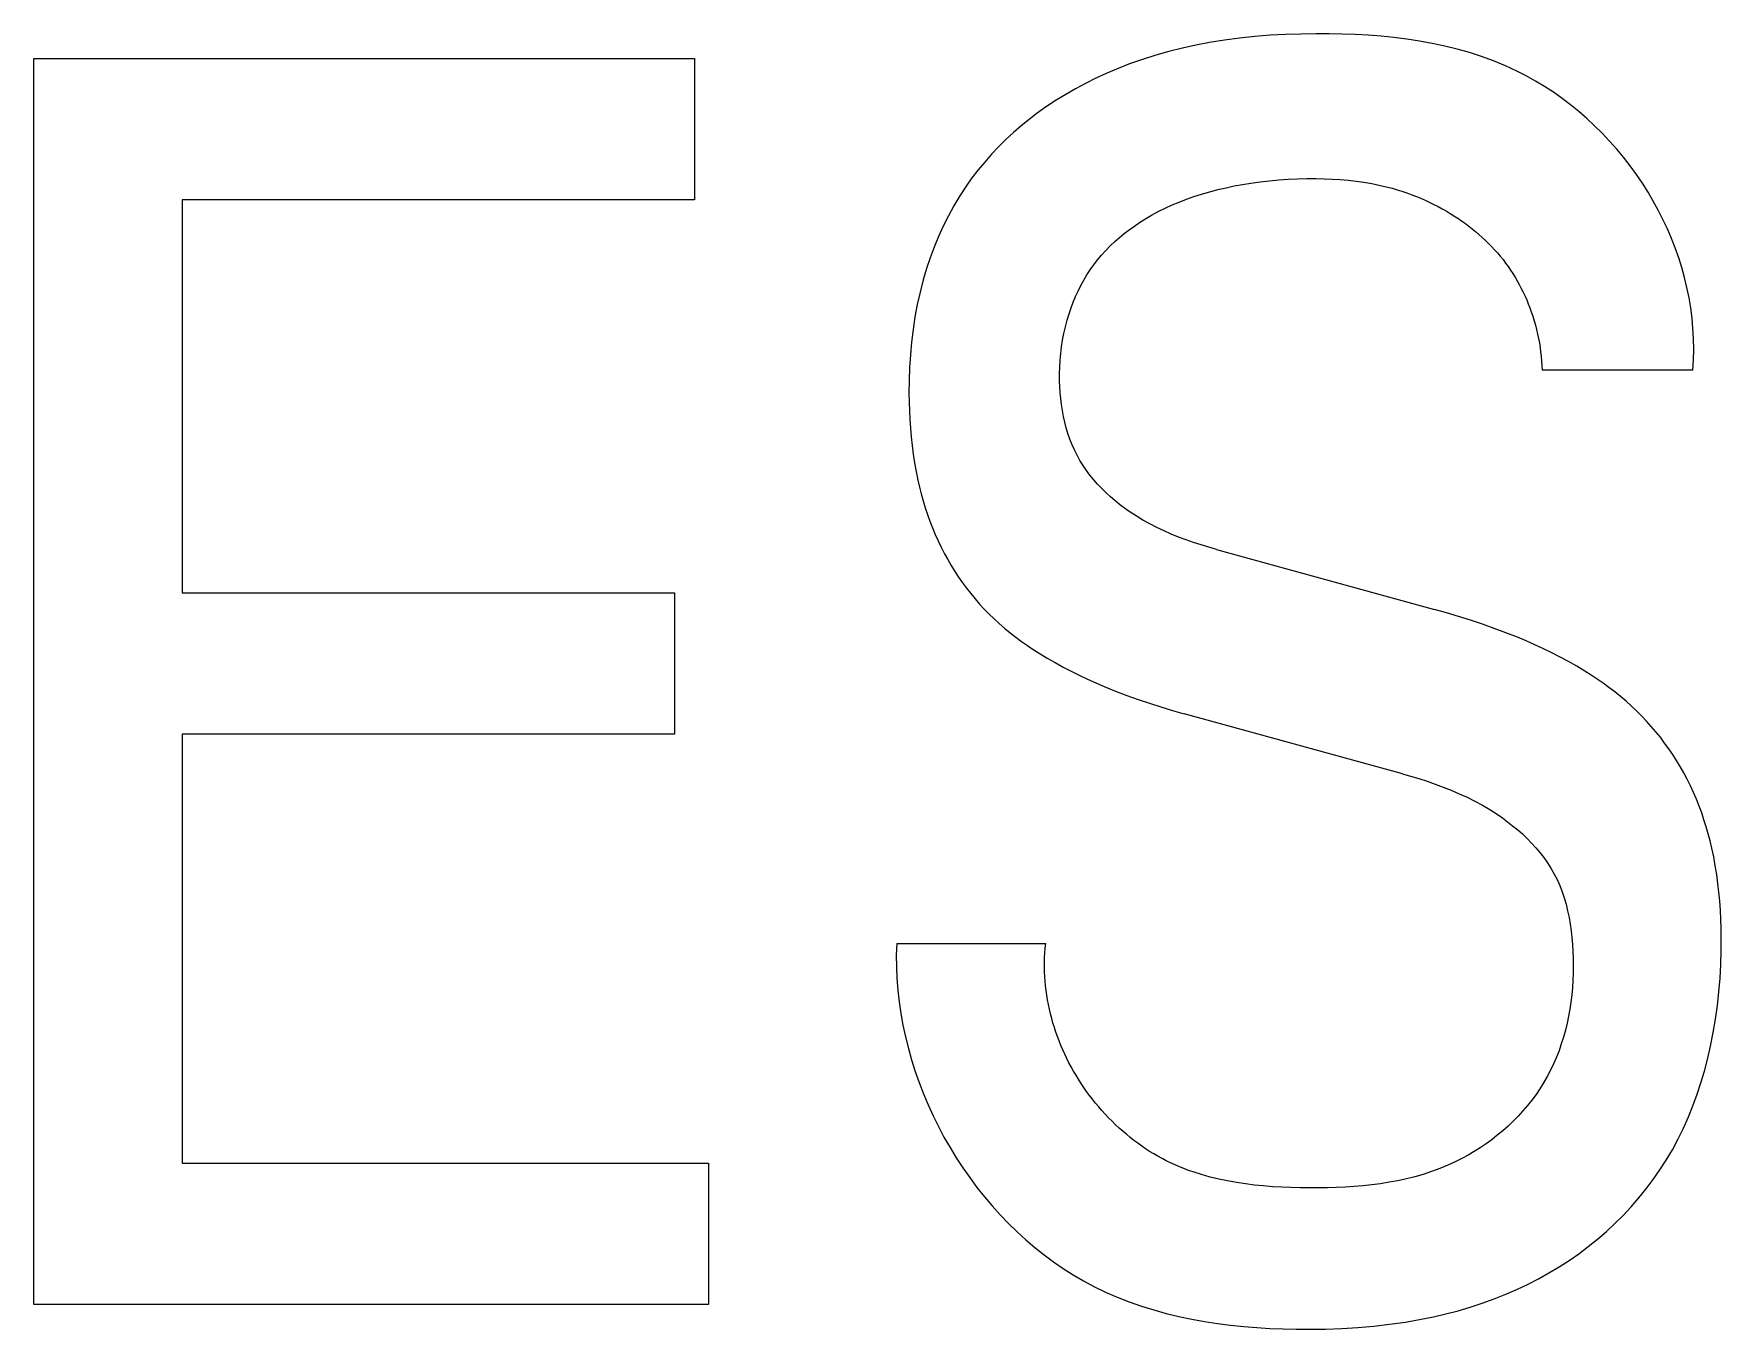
# Model space of a CAD drawing. Extents: x 10 to 879, y 6 to 221.
# Drawn here: x 654.355 to 656.037, y 136.824 to 138.116 of the extents above; entities that cross this region are included whole.
import ezdxf

# ---------------------------------------------------------------- set-up
doc = ezdxf.new("R2010")
doc.units = 0
doc.header["$LTSCALE"] = 5
doc.header["$MEASUREMENT"] = 0
doc.layers.get('0').update_dxf_attribs({"linetype": 'CONTINUOUS'})

msp = doc.modelspace()

# ---------------------------------------------------------------- linework, layer by layer
at = {"color": 7, "linetype": 'Continuous'}
for p, q in [((655.513, 138.1045), (655.4995, 138.1015)), ((655.5265, 138.1071), (655.513, 138.1045)), ((655.5415, 138.1095), (655.5265, 138.1071)), ((655.5566, 138.1115), (655.5415, 138.1095)), ((655.5718, 138.1131), (655.5566, 138.1115)), ((655.587, 138.1143), (655.5718, 138.1131)), ((655.6023, 138.1151), (655.587, 138.1143)), ((655.6176, 138.1156), (655.6023, 138.1151)), ((655.633, 138.1159), (655.6176, 138.1156)), ((655.6458, 138.1158), (655.633, 138.1159)), ((655.6587, 138.1156), (655.6458, 138.1158)), ((655.6717, 138.1151), (655.6587, 138.1156)), ((655.6846, 138.1144), (655.6717, 138.1151)), ((655.6975, 138.1134), (655.6846, 138.1144)), ((655.7103, 138.1121), (655.6975, 138.1134)), ((655.7231, 138.1105), (655.7103, 138.1121)), ((655.7358, 138.1085), (655.7231, 138.1105)), ((655.7485, 138.1062), (655.7358, 138.1085)), ((655.761, 138.1036), (655.7485, 138.1062)), ((655.7734, 138.1005), (655.761, 138.1036)), ((654.3547, 136.849), (654.3547, 138.0912)), ((654.3547, 138.0912), (655.0134, 138.0912)), ((655.0134, 138.0912), (655.0134, 137.9504)), ((655.4597, 138.0902), (655.4467, 138.0857)), ((655.4729, 138.0944), (655.4597, 138.0902)), ((655.4861, 138.0982), (655.4729, 138.0944)), ((655.4995, 138.1015), (655.4861, 138.0982)), ((655.7857, 138.097), (655.7734, 138.1005)), ((655.7978, 138.0931), (655.7857, 138.097)), ((655.8097, 138.0888), (655.7978, 138.0931)), ((655.8214, 138.0839), (655.8097, 138.0888)), ((655.4131, 138.0715), (655.403, 138.0664)), ((655.4234, 138.0762), (655.4131, 138.0715)), ((655.4338, 138.0806), (655.4234, 138.0762)), ((655.4467, 138.0857), (655.4338, 138.0806)), ((655.833, 138.0786), (655.8214, 138.0839)), ((655.8423, 138.0738), (655.833, 138.0786)), ((655.8515, 138.0687), (655.8423, 138.0738)), ((655.3832, 138.0554), (655.3736, 138.0495)), ((655.393, 138.0611), (655.3832, 138.0554)), ((655.403, 138.0664), (655.393, 138.0611)), ((655.8605, 138.0632), (655.8515, 138.0687)), ((655.8693, 138.0575), (655.8605, 138.0632)), ((655.8779, 138.0514), (655.8693, 138.0575)), ((655.3549, 138.0366), (655.3468, 138.0304)), ((655.3642, 138.0432), (655.3549, 138.0366)), ((655.3736, 138.0495), (655.3642, 138.0432)), ((655.8864, 138.045), (655.8779, 138.0514)), ((655.8946, 138.0383), (655.8864, 138.045)), ((655.9026, 138.0313), (655.8946, 138.0383)), ((655.3389, 138.024), (655.3312, 138.0173)), ((655.3468, 138.0304), (655.3389, 138.024)), ((655.9104, 138.0241), (655.9026, 138.0313)), ((655.918, 138.0166), (655.9104, 138.0241)), ((655.3164, 138.0031), (655.3093, 137.9957)), ((655.3236, 138.0103), (655.3164, 138.0031)), ((655.3312, 138.0173), (655.3236, 138.0103)), ((655.9253, 138.0089), (655.918, 138.0166)), ((655.9324, 138.0009), (655.9253, 138.0089)), ((655.3025, 137.988), (655.296, 137.9802)), ((655.3093, 137.9957), (655.3025, 137.988)), ((655.9392, 137.9927), (655.9324, 138.0009)), ((655.9458, 137.9843), (655.9392, 137.9927)), ((655.2898, 137.9721), (655.2839, 137.9638)), ((655.296, 137.9802), (655.2898, 137.9721)), ((655.577, 137.9683), (655.5863, 137.9693)), ((655.5863, 137.9693), (655.5956, 137.9702)), ((655.5956, 137.9702), (655.6049, 137.9708)), ((655.6049, 137.9708), (655.6143, 137.9712)), ((655.6143, 137.9712), (655.6236, 137.9715)), ((655.6236, 137.9715), (655.633, 137.9715)), ((655.633, 137.9715), (655.6409, 137.9713)), ((655.6409, 137.9713), (655.6489, 137.971)), ((655.6489, 137.971), (655.6568, 137.9705)), ((655.6568, 137.9705), (655.6647, 137.9698)), ((655.6647, 137.9698), (655.6726, 137.9689)), ((655.6726, 137.9689), (655.6805, 137.9678)), ((655.952, 137.9756), (655.9458, 137.9843)), ((655.9581, 137.9668), (655.952, 137.9756)), ((655.2776, 137.9542), (655.2718, 137.9444)), ((655.2839, 137.9638), (655.2776, 137.9542)), ((655.5036, 137.9509), (655.5108, 137.9535)), ((655.5108, 137.9535), (655.5187, 137.9561)), ((655.5187, 137.9561), (655.5268, 137.9584)), ((655.5268, 137.9584), (655.5348, 137.9605)), ((655.5348, 137.9605), (655.543, 137.9624)), ((655.543, 137.9624), (655.5512, 137.9641)), ((655.5512, 137.9641), (655.5594, 137.9657)), ((655.5594, 137.9657), (655.5677, 137.967)), ((655.5677, 137.967), (655.577, 137.9683)), ((655.6805, 137.9678), (655.6883, 137.9665)), ((655.6883, 137.9665), (655.6984, 137.9644)), ((655.6984, 137.9644), (655.7085, 137.9618)), ((655.7085, 137.9618), (655.7135, 137.9604)), ((655.7135, 137.9604), (655.7184, 137.9588)), ((655.7184, 137.9588), (655.7233, 137.9572)), ((655.7233, 137.9572), (655.7282, 137.9554)), ((655.7282, 137.9554), (655.733, 137.9535)), ((655.733, 137.9535), (655.7378, 137.9515)), ((655.9636, 137.958), (655.9581, 137.9668)), ((655.9689, 137.9491), (655.9636, 137.958)), ((654.5025, 137.9504), (654.5025, 137.5586)), ((655.0134, 137.9504), (654.5025, 137.9504)), ((655.2718, 137.9444), (655.2663, 137.9344)), ((655.4688, 137.9349), (655.4755, 137.9385)), ((655.4755, 137.9385), (655.4824, 137.9419)), ((655.4824, 137.9419), (655.4894, 137.9452)), ((655.4894, 137.9452), (655.4964, 137.9481)), ((655.4964, 137.9481), (655.5036, 137.9509)), ((655.7378, 137.9515), (655.742, 137.9497)), ((655.742, 137.9497), (655.7462, 137.9477)), ((655.7462, 137.9477), (655.7503, 137.9457)), ((655.7503, 137.9457), (655.7544, 137.9436)), ((655.7544, 137.9436), (655.7584, 137.9414)), ((655.7584, 137.9414), (655.7624, 137.9392)), ((655.7624, 137.9392), (655.7663, 137.9368)), ((655.7663, 137.9368), (655.7702, 137.9344)), ((655.9738, 137.94), (655.9689, 137.9491)), ((655.9785, 137.9308), (655.9738, 137.94)), ((655.2612, 137.9242), (655.2564, 137.9138)), ((655.2663, 137.9344), (655.2612, 137.9242)), ((655.4416, 137.9167), (655.4466, 137.9205)), ((655.4466, 137.9205), (655.4517, 137.9242)), ((655.4517, 137.9242), (655.4569, 137.9276)), ((655.4569, 137.9276), (655.4622, 137.931)), ((655.4622, 137.931), (655.4688, 137.9349)), ((655.7702, 137.9344), (655.774, 137.9319)), ((655.774, 137.9319), (655.7778, 137.9293)), ((655.7778, 137.9293), (655.7816, 137.9266)), ((655.7816, 137.9266), (655.785, 137.924)), ((655.785, 137.924), (655.7885, 137.9213)), ((655.7885, 137.9213), (655.7918, 137.9186)), ((655.7918, 137.9186), (655.7951, 137.9157)), ((655.9829, 137.9215), (655.9785, 137.9308)), ((655.987, 137.9119), (655.9829, 137.9215)), ((655.2521, 137.9032), (655.2481, 137.8925)), ((655.2564, 137.9138), (655.2521, 137.9032)), ((655.4231, 137.8998), (655.4275, 137.9043)), ((655.4275, 137.9043), (655.4321, 137.9086)), ((655.4321, 137.9086), (655.4367, 137.9127)), ((655.4367, 137.9127), (655.4416, 137.9167)), ((655.7951, 137.9157), (655.7984, 137.9129)), ((655.7984, 137.9129), (655.8016, 137.9099)), ((655.8016, 137.9099), (655.8047, 137.9069)), ((655.8047, 137.9069), (655.8077, 137.9038)), ((655.8077, 137.9038), (655.8107, 137.9006)), ((655.9907, 137.9023), (655.987, 137.9119)), ((655.9942, 137.8926), (655.9907, 137.9023)), ((655.2481, 137.8925), (655.2445, 137.8817)), ((655.4077, 137.8806), (655.4112, 137.8856)), ((655.4112, 137.8856), (655.4149, 137.8904)), ((655.4149, 137.8904), (655.4189, 137.8952)), ((655.4189, 137.8952), (655.4231, 137.8998)), ((655.8107, 137.9006), (655.8136, 137.8974)), ((655.8136, 137.8974), (655.8164, 137.8941)), ((655.8164, 137.8941), (655.8191, 137.8907)), ((655.8191, 137.8907), (655.8217, 137.8873)), ((655.8217, 137.8873), (655.8242, 137.8838)), ((655.9973, 137.8827), (655.9942, 137.8926)), ((655.2413, 137.8707), (655.2381, 137.8584)), ((655.2445, 137.8817), (655.2413, 137.8707)), ((655.3984, 137.8648), (655.4013, 137.8702)), ((655.4013, 137.8702), (655.4044, 137.8755)), ((655.4044, 137.8755), (655.4077, 137.8806)), ((655.8242, 137.8838), (655.8266, 137.8803)), ((655.8266, 137.8803), (655.8289, 137.8768)), ((655.8289, 137.8768), (655.8312, 137.8732)), ((655.8312, 137.8732), (655.8333, 137.8695)), ((655.8333, 137.8695), (655.8353, 137.8658)), ((656, 137.8728), (655.9973, 137.8827)), ((656.0024, 137.8628), (656, 137.8728)), ((655.2381, 137.8584), (655.2353, 137.846)), ((655.3907, 137.8482), (655.3931, 137.8538)), ((655.3931, 137.8538), (655.3956, 137.8594)), ((655.3956, 137.8594), (655.3984, 137.8648)), ((655.8353, 137.8658), (655.8373, 137.862)), ((655.8373, 137.862), (655.8392, 137.8582)), ((655.8392, 137.8582), (655.841, 137.8544)), ((655.841, 137.8544), (655.8427, 137.8505)), ((656.0045, 137.8526), (656.0024, 137.8628)), ((656.0062, 137.8425), (656.0045, 137.8526)), ((655.2353, 137.846), (655.233, 137.8335)), ((655.3846, 137.8302), (655.3866, 137.8367)), ((655.3866, 137.8367), (655.3886, 137.8425)), ((655.3886, 137.8425), (655.3907, 137.8482)), ((655.8427, 137.8505), (655.8443, 137.8465)), ((655.8443, 137.8465), (655.8458, 137.8426)), ((655.8458, 137.8426), (655.8473, 137.8385)), ((655.8473, 137.8385), (655.8487, 137.8342)), ((656.0075, 137.8322), (656.0062, 137.8425)), ((655.2311, 137.821), (655.2296, 137.8084)), ((655.233, 137.8335), (655.2311, 137.821)), ((655.3814, 137.8171), (655.3829, 137.8237)), ((655.3829, 137.8237), (655.3846, 137.8302)), ((655.8487, 137.8342), (655.85, 137.8298)), ((655.85, 137.8298), (655.8513, 137.8254)), ((655.8513, 137.8254), (655.8524, 137.821)), ((655.8524, 137.821), (655.8535, 137.8165)), ((656.0084, 137.8219), (656.0075, 137.8322)), ((656.009, 137.8116), (656.0084, 137.8219)), ((655.2296, 137.8084), (655.2284, 137.7957)), ((655.3783, 137.797), (655.3791, 137.8038)), ((655.3791, 137.8038), (655.3801, 137.8104)), ((655.3801, 137.8104), (655.3814, 137.8171)), ((655.8535, 137.8165), (655.8544, 137.8121)), ((655.8544, 137.8121), (655.8553, 137.8076)), ((655.8553, 137.8076), (655.856, 137.8031)), ((655.856, 137.8031), (655.8566, 137.7986)), ((656.0089, 137.7908), (656.0092, 137.8012)), ((656.0092, 137.8012), (656.009, 137.8116)), ((655.2284, 137.7957), (655.2276, 137.783)), ((655.3773, 137.7835), (655.3777, 137.7903)), ((655.3777, 137.7903), (655.3783, 137.797)), ((655.8566, 137.7986), (655.8572, 137.794)), ((655.8572, 137.794), (655.8576, 137.7895)), ((655.8576, 137.7895), (655.8579, 137.785)), ((655.8579, 137.785), (655.8581, 137.7804)), ((656.0083, 137.7804), (656.0089, 137.7908)), ((655.2272, 137.7703), (655.227, 137.7576)), ((655.2276, 137.783), (655.2272, 137.7703)), ((655.3771, 137.7767), (655.3773, 137.7835)), ((655.3772, 137.7699), (655.3771, 137.7767)), ((655.3774, 137.7639), (655.3772, 137.7699)), ((656.0083, 137.7804), (655.8581, 137.7804)), ((655.227, 137.7576), (655.2271, 137.7488)), ((655.3777, 137.758), (655.3774, 137.7639)), ((655.3783, 137.7521), (655.3777, 137.758)), ((655.379, 137.7461), (655.3783, 137.7521)), ((655.2271, 137.7488), (655.2274, 137.7401)), ((655.2274, 137.7401), (655.2278, 137.7313)), ((655.3799, 137.7403), (655.379, 137.7461)), ((655.381, 137.7344), (655.3799, 137.7403)), ((655.3823, 137.7286), (655.381, 137.7344)), ((655.2278, 137.7313), (655.2284, 137.7226)), ((655.2284, 137.7226), (655.2291, 137.7139)), ((655.3837, 137.7229), (655.3823, 137.7286)), ((655.3854, 137.7173), (655.3837, 137.7229)), ((655.3874, 137.7117), (655.3854, 137.7173)), ((655.2291, 137.7139), (655.2301, 137.7053)), ((655.2301, 137.7053), (655.2312, 137.6966)), ((655.3895, 137.7062), (655.3874, 137.7117)), ((655.3919, 137.7009), (655.3895, 137.7062)), ((655.3945, 137.6956), (655.3919, 137.7009)), ((655.2312, 137.6966), (655.2326, 137.688)), ((655.2326, 137.688), (655.2341, 137.6794)), ((655.3974, 137.6905), (655.3945, 137.6956)), ((655.4005, 137.6855), (655.3974, 137.6905)), ((655.4038, 137.6806), (655.4005, 137.6855)), ((655.2341, 137.6794), (655.2359, 137.6709)), ((655.2359, 137.6709), (655.2375, 137.664)), ((655.4074, 137.6759), (655.4038, 137.6806)), ((655.4111, 137.6713), (655.4074, 137.6759)), ((655.415, 137.6668), (655.4111, 137.6713)), ((655.4191, 137.6625), (655.415, 137.6668)), ((655.2375, 137.664), (655.2393, 137.6571)), ((655.2393, 137.6571), (655.2412, 137.6502)), ((655.2412, 137.6502), (655.2433, 137.6434)), ((655.4234, 137.6583), (655.4191, 137.6625)), ((655.4278, 137.6543), (655.4234, 137.6583)), ((655.4323, 137.6504), (655.4278, 137.6543)), ((655.437, 137.6466), (655.4323, 137.6504)), ((655.2433, 137.6434), (655.2455, 137.6367)), ((655.2455, 137.6367), (655.2479, 137.63)), ((655.4417, 137.643), (655.437, 137.6466)), ((655.4466, 137.6396), (655.4417, 137.643)), ((655.4533, 137.6352), (655.4466, 137.6396)), ((655.4601, 137.6311), (655.4533, 137.6352)), ((655.2479, 137.63), (655.2505, 137.6233)), ((655.2505, 137.6233), (655.2532, 137.6168)), ((655.2532, 137.6168), (655.2561, 137.6103)), ((655.467, 137.6272), (655.4601, 137.6311)), ((655.474, 137.6236), (655.467, 137.6272)), ((655.4812, 137.6202), (655.474, 137.6236)), ((655.4885, 137.617), (655.4812, 137.6202)), ((655.4958, 137.614), (655.4885, 137.617)), ((655.2561, 137.6103), (655.2592, 137.6039)), ((655.2592, 137.6039), (655.2624, 137.5975)), ((655.5032, 137.6113), (655.4958, 137.614)), ((655.5107, 137.6086), (655.5032, 137.6113)), ((655.5182, 137.6062), (655.5107, 137.6086)), ((655.5258, 137.6039), (655.5182, 137.6062)), ((655.5334, 137.6017), (655.5258, 137.6039)), ((655.5334, 137.6017), (655.7509, 137.5419)), ((655.2624, 137.5975), (655.2657, 137.5916)), ((655.2657, 137.5916), (655.2691, 137.5857)), ((655.2691, 137.5857), (655.2727, 137.5799)), ((655.2727, 137.5799), (655.2764, 137.5742)), ((655.2764, 137.5742), (655.2803, 137.5686)), ((655.2803, 137.5686), (655.2844, 137.5631)), ((654.5025, 137.5586), (654.9934, 137.5586)), ((654.9934, 137.5586), (654.9934, 137.4177)), ((655.2844, 137.5631), (655.2885, 137.5577)), ((655.2885, 137.5577), (655.2929, 137.5525)), ((655.2929, 137.5525), (655.2973, 137.5473)), ((655.2973, 137.5473), (655.3019, 137.5423)), ((655.3019, 137.5423), (655.3067, 137.5375)), ((655.3067, 137.5375), (655.3118, 137.5325)), ((655.3118, 137.5325), (655.317, 137.5278)), ((655.7629, 137.5385), (655.7509, 137.5419)), ((655.7748, 137.5349), (655.7629, 137.5385)), ((655.7867, 137.5312), (655.7748, 137.5349)), ((655.317, 137.5278), (655.3224, 137.5231)), ((655.3224, 137.5231), (655.3279, 137.5187)), ((655.3279, 137.5187), (655.3335, 137.5143)), ((655.7985, 137.5273), (655.7867, 137.5312)), ((655.8103, 137.5231), (655.7985, 137.5273)), ((655.822, 137.5188), (655.8103, 137.5231)), ((655.8336, 137.5142), (655.822, 137.5188)), ((655.3335, 137.5143), (655.3392, 137.5101)), ((655.3392, 137.5101), (655.345, 137.506)), ((655.345, 137.506), (655.3509, 137.5021)), ((655.3509, 137.5021), (655.3569, 137.4982)), ((655.3569, 137.4982), (655.3647, 137.4935)), ((655.8422, 137.5106), (655.8336, 137.5142)), ((655.8508, 137.5068), (655.8422, 137.5106)), ((655.8594, 137.5028), (655.8508, 137.5068)), ((655.8678, 137.4987), (655.8594, 137.5028)), ((655.8762, 137.4944), (655.8678, 137.4987)), ((655.3647, 137.4935), (655.3726, 137.4889)), ((655.3726, 137.4889), (655.3806, 137.4845)), ((655.3806, 137.4845), (655.3886, 137.4803)), ((655.8845, 137.49), (655.8762, 137.4944)), ((655.8926, 137.4853), (655.8845, 137.49)), ((655.9007, 137.4804), (655.8926, 137.4853)), ((655.3886, 137.4803), (655.3968, 137.4763)), ((655.3968, 137.4763), (655.4051, 137.4724)), ((655.4051, 137.4724), (655.4134, 137.4687)), ((655.4134, 137.4687), (655.4217, 137.4651)), ((655.4217, 137.4651), (655.4329, 137.4606)), ((655.9068, 137.4765), (655.9007, 137.4804)), ((655.9129, 137.4725), (655.9068, 137.4765)), ((655.9188, 137.4684), (655.9129, 137.4725)), ((655.9247, 137.4641), (655.9188, 137.4684)), ((655.4329, 137.4606), (655.4441, 137.4563)), ((655.4441, 137.4563), (655.4554, 137.4522)), ((655.4554, 137.4522), (655.4668, 137.4484)), ((655.4668, 137.4484), (655.4782, 137.4447)), ((655.9305, 137.4597), (655.9247, 137.4641)), ((655.9361, 137.4551), (655.9305, 137.4597)), ((655.9417, 137.4504), (655.9361, 137.4551)), ((655.9471, 137.4456), (655.9417, 137.4504)), ((655.4782, 137.4447), (655.4897, 137.4413)), ((655.4897, 137.4413), (655.5012, 137.438)), ((655.7188, 137.3781), (655.5012, 137.438)), ((655.9524, 137.4406), (655.9471, 137.4456)), ((655.9573, 137.4357), (655.9524, 137.4406)), ((655.9622, 137.4305), (655.9573, 137.4357)), ((654.5025, 137.4177), (654.5025, 136.9899)), ((654.9934, 137.4177), (654.5025, 137.4177)), ((655.9669, 137.4253), (655.9622, 137.4305)), ((655.9715, 137.4199), (655.9669, 137.4253)), ((655.9759, 137.4145), (655.9715, 137.4199)), ((655.9801, 137.4088), (655.9759, 137.4145)), ((655.9843, 137.4031), (655.9801, 137.4088)), ((655.9882, 137.3973), (655.9843, 137.4031)), ((655.992, 137.3914), (655.9882, 137.3973)), ((655.9957, 137.3853), (655.992, 137.3914)), ((655.9992, 137.3792), (655.9957, 137.3853)), ((655.7188, 137.3781), (655.727, 137.3758)), ((655.727, 137.3758), (655.7352, 137.3733)), ((655.7352, 137.3733), (655.7434, 137.3707)), ((655.7434, 137.3707), (655.7515, 137.3679)), ((655.7515, 137.3679), (655.7595, 137.3649)), ((655.7595, 137.3649), (655.7675, 137.3617)), ((656.0026, 137.3727), (655.9992, 137.3792)), ((656.0058, 137.3662), (656.0026, 137.3727)), ((656.0089, 137.3595), (656.0058, 137.3662)), ((655.7675, 137.3617), (655.7754, 137.3583)), ((655.7754, 137.3583), (655.7832, 137.3547)), ((655.7832, 137.3547), (655.7909, 137.3509)), ((655.7909, 137.3509), (655.7985, 137.3468)), ((655.7985, 137.3468), (655.8059, 137.3424)), ((656.0118, 137.3528), (656.0089, 137.3595)), ((656.0145, 137.346), (656.0118, 137.3528)), ((655.8059, 137.3424), (655.8132, 137.3377)), ((655.8132, 137.3377), (655.8185, 137.3341)), ((655.8185, 137.3341), (655.8237, 137.3303)), ((655.8237, 137.3303), (655.8287, 137.3264)), ((656.0171, 137.3392), (656.0145, 137.346)), ((656.0194, 137.3323), (656.0171, 137.3392)), ((656.0216, 137.3253), (656.0194, 137.3323)), ((655.8287, 137.3264), (655.8337, 137.3223)), ((655.8337, 137.3223), (655.8385, 137.3181)), ((655.8385, 137.3181), (655.8431, 137.3137)), ((655.8431, 137.3137), (655.8476, 137.3091)), ((656.0237, 137.3183), (656.0216, 137.3253)), ((656.0255, 137.3112), (656.0237, 137.3183)), ((655.8476, 137.3091), (655.8519, 137.3044)), ((655.8519, 137.3044), (655.8559, 137.2996)), ((655.8559, 137.2996), (655.8598, 137.2946)), ((656.0272, 137.3041), (656.0255, 137.3112)), ((656.0291, 137.2953), (656.0272, 137.3041)), ((655.8598, 137.2946), (655.8634, 137.2895)), ((655.8634, 137.2895), (655.8668, 137.2842)), ((655.8668, 137.2842), (655.8699, 137.2787)), ((656.0307, 137.2865), (656.0291, 137.2953)), ((656.0321, 137.2777), (656.0307, 137.2865)), ((655.8699, 137.2787), (655.8729, 137.2729)), ((655.8729, 137.2729), (655.8756, 137.2668)), ((655.8756, 137.2668), (655.878, 137.2606)), ((656.0333, 137.2689), (656.0321, 137.2777)), ((656.0343, 137.26), (656.0333, 137.2689)), ((655.878, 137.2606), (655.8801, 137.2544)), ((655.8801, 137.2544), (655.8819, 137.248)), ((655.8819, 137.248), (655.8835, 137.2415)), ((656.0351, 137.251), (656.0343, 137.26)), ((656.0357, 137.2421), (656.0351, 137.251)), ((655.8835, 137.2415), (655.8849, 137.2349)), ((655.8849, 137.2349), (655.8861, 137.2282)), ((656.0362, 137.2332), (656.0357, 137.2421)), ((656.0365, 137.2242), (656.0362, 137.2332)), ((655.8861, 137.2282), (655.887, 137.2215)), ((655.887, 137.2215), (655.8878, 137.2148)), ((655.8878, 137.2148), (655.8884, 137.208)), ((656.0366, 137.2153), (656.0365, 137.2242)), ((656.0365, 137.2016), (656.0366, 137.2153)), ((655.2148, 137.2091), (655.2144, 137.1974)), ((655.2144, 137.1974), (655.2145, 137.1857)), ((655.2148, 137.2091), (655.3634, 137.2091)), ((655.3622, 137.1949), (655.3625, 137.1997)), ((655.3625, 137.1997), (655.3629, 137.2044)), ((655.3629, 137.2044), (655.3634, 137.2091)), ((655.8884, 137.208), (655.8888, 137.2012)), ((655.8888, 137.2012), (655.889, 137.1939)), ((656.0361, 137.1879), (656.0365, 137.2016)), ((655.2145, 137.1857), (655.215, 137.1741)), ((655.362, 137.1855), (655.3621, 137.1902)), ((655.3621, 137.1808), (655.362, 137.1855)), ((655.3621, 137.1902), (655.3622, 137.1949)), ((655.3624, 137.1761), (655.3621, 137.1808)), ((655.889, 137.1794), (655.8888, 137.1722)), ((655.889, 137.1939), (655.8891, 137.1867)), ((655.8891, 137.1867), (655.889, 137.1794)), ((656.0354, 137.1743), (656.0361, 137.1879)), ((655.215, 137.1741), (655.2159, 137.1624)), ((655.2159, 137.1624), (655.2172, 137.1507)), ((655.3627, 137.1714), (655.3624, 137.1761)), ((655.3631, 137.1667), (655.3627, 137.1714)), ((655.3637, 137.162), (655.3631, 137.1667)), ((655.3643, 137.1573), (655.3637, 137.162)), ((655.8883, 137.165), (655.8876, 137.1578)), ((655.8888, 137.1722), (655.8883, 137.165)), ((656.0343, 137.1607), (656.0354, 137.1743)), ((655.2172, 137.1507), (655.2189, 137.139)), ((655.3651, 137.1527), (655.3643, 137.1573)), ((655.366, 137.148), (655.3651, 137.1527)), ((655.367, 137.1434), (655.366, 137.148)), ((655.8868, 137.1506), (655.8857, 137.1435)), ((655.8876, 137.1578), (655.8868, 137.1506)), ((656.0309, 137.1336), (656.0328, 137.1471)), ((656.0328, 137.1471), (656.0343, 137.1607)), ((655.2189, 137.139), (655.221, 137.1274)), ((655.3681, 137.1388), (655.367, 137.1434)), ((655.3693, 137.1342), (655.3681, 137.1388)), ((655.3705, 137.1297), (655.3693, 137.1342)), ((655.3719, 137.1252), (655.3705, 137.1297)), ((655.8829, 137.1294), (655.8813, 137.1224)), ((655.8844, 137.1364), (655.8829, 137.1294)), ((655.8857, 137.1435), (655.8844, 137.1364)), ((656.0287, 137.1201), (656.0309, 137.1336)), ((655.221, 137.1274), (655.2235, 137.1158)), ((655.2235, 137.1158), (655.2264, 137.1043)), ((655.3734, 137.1207), (655.3719, 137.1252)), ((655.375, 137.1162), (655.3734, 137.1207)), ((655.3767, 137.1118), (655.375, 137.1162)), ((655.3785, 137.1074), (655.3767, 137.1118)), ((655.8793, 137.1156), (655.8772, 137.1088)), ((655.8813, 137.1224), (655.8793, 137.1156)), ((656.026, 137.1067), (656.0287, 137.1201)), ((655.2264, 137.1043), (655.2296, 137.0929)), ((655.3804, 137.103), (655.3785, 137.1074)), ((655.3823, 137.0987), (655.3804, 137.103)), ((655.3844, 137.0944), (655.3823, 137.0987)), ((655.3865, 137.0901), (655.3844, 137.0944)), ((655.8723, 137.0955), (655.8695, 137.0889)), ((655.8749, 137.1021), (655.8723, 137.0955)), ((655.8772, 137.1088), (655.8749, 137.1021)), ((656.0229, 137.0934), (656.026, 137.1067)), ((655.2296, 137.0929), (655.2332, 137.0815)), ((655.2332, 137.0815), (655.2371, 137.0703)), ((655.3888, 137.0859), (655.3865, 137.0901)), ((655.3911, 137.0818), (655.3888, 137.0859)), ((655.3935, 137.0777), (655.3911, 137.0818)), ((655.396, 137.0736), (655.3935, 137.0777)), ((655.8664, 137.0825), (655.8631, 137.0763)), ((655.8695, 137.0889), (655.8664, 137.0825)), ((656.0164, 137.0701), (656.0198, 137.0817)), ((656.0198, 137.0817), (656.0229, 137.0934)), ((655.2371, 137.0703), (655.2414, 137.0591)), ((655.3986, 137.0695), (655.396, 137.0736)), ((655.4013, 137.0654), (655.3986, 137.0695)), ((655.4041, 137.0614), (655.4013, 137.0654)), ((655.407, 137.0575), (655.4041, 137.0614)), ((655.8559, 137.0642), (655.852, 137.0584)), ((655.8596, 137.0701), (655.8559, 137.0642)), ((655.8631, 137.0763), (655.8596, 137.0701)), ((656.0126, 137.0586), (656.0164, 137.0701)), ((655.2414, 137.0591), (655.246, 137.0481)), ((655.246, 137.0481), (655.251, 137.0373)), ((655.41, 137.0536), (655.407, 137.0575)), ((655.413, 137.0498), (655.41, 137.0536)), ((655.4162, 137.046), (655.413, 137.0498)), ((655.4193, 137.0423), (655.4162, 137.046)), ((655.8434, 137.0473), (655.8389, 137.042)), ((655.8478, 137.0528), (655.8434, 137.0473)), ((655.852, 137.0584), (655.8478, 137.0528)), ((656.0038, 137.036), (656.0084, 137.0472)), ((656.0084, 137.0472), (656.0126, 137.0586)), ((655.251, 137.0373), (655.2563, 137.0265)), ((655.4226, 137.0387), (655.4193, 137.0423)), ((655.426, 137.0352), (655.4226, 137.0387)), ((655.4294, 137.0317), (655.426, 137.0352)), ((655.4328, 137.0283), (655.4294, 137.0317)), ((655.4364, 137.025), (655.4328, 137.0283)), ((655.8292, 137.0317), (655.8241, 137.0269)), ((655.8341, 137.0368), (655.8292, 137.0317)), ((655.8389, 137.042), (655.8341, 137.0368)), ((655.9989, 137.025), (656.0038, 137.036)), ((655.2563, 137.0265), (655.2619, 137.016)), ((655.2619, 137.016), (655.2679, 137.0056)), ((655.44, 137.0218), (655.4364, 137.025)), ((655.4437, 137.0187), (655.44, 137.0218)), ((655.4474, 137.0156), (655.4437, 137.0187)), ((655.4512, 137.0127), (655.4474, 137.0156)), ((655.4551, 137.0098), (655.4512, 137.0127)), ((655.8079, 137.0133), (655.8022, 137.0092)), ((655.8134, 137.0177), (655.8079, 137.0133)), ((655.8188, 137.0222), (655.8134, 137.0177)), ((655.8241, 137.0269), (655.8188, 137.0222)), ((655.9879, 137.0034), (655.9936, 137.0141)), ((655.9936, 137.0141), (655.9989, 137.025)), ((655.2679, 137.0056), (655.2741, 136.9954)), ((655.2741, 136.9954), (655.2807, 136.9853)), ((655.459, 137.007), (655.4551, 137.0098)), ((655.4629, 137.0043), (655.459, 137.007)), ((655.4669, 137.0017), (655.4629, 137.0043)), ((655.471, 136.9992), (655.4669, 137.0017)), ((655.4751, 136.9968), (655.471, 136.9992)), ((655.4793, 136.9945), (655.4751, 136.9968)), ((655.4835, 136.9923), (655.4793, 136.9945)), ((655.7782, 136.9946), (655.772, 136.9915)), ((655.7844, 136.9979), (655.7782, 136.9946)), ((655.7904, 137.0015), (655.7844, 136.9979)), ((655.7963, 137.0052), (655.7904, 137.0015)), ((655.8022, 137.0092), (655.7963, 137.0052)), ((655.9818, 136.993), (655.9879, 137.0034)), ((654.5025, 136.9899), (655.0271, 136.9899)), ((655.0271, 136.9899), (655.0271, 136.849)), ((655.2807, 136.9853), (655.2875, 136.9755)), ((655.4878, 136.9902), (655.4835, 136.9923)), ((655.4922, 136.9882), (655.4878, 136.9902)), ((655.4966, 136.9863), (655.4922, 136.9882)), ((655.5011, 136.9845), (655.4966, 136.9863)), ((655.5055, 136.9828), (655.5011, 136.9845)), ((655.5101, 136.9812), (655.5055, 136.9828)), ((655.5185, 136.9785), (655.5101, 136.9812)), ((655.5271, 136.9761), (655.5185, 136.9785)), ((655.7396, 136.9788), (655.7312, 136.9764)), ((655.7479, 136.9815), (655.7396, 136.9788)), ((655.756, 136.9845), (655.7479, 136.9815)), ((655.7641, 136.9878), (655.756, 136.9845)), ((655.772, 136.9915), (655.7641, 136.9878)), ((655.9689, 136.9736), (655.9755, 136.9832)), ((655.9755, 136.9832), (655.9818, 136.993)), ((655.2875, 136.9755), (655.2947, 136.9658)), ((655.2947, 136.9658), (655.3022, 136.9565)), ((655.5358, 136.974), (655.5271, 136.9761)), ((655.5445, 136.9722), (655.5358, 136.974)), ((655.5534, 136.9706), (655.5445, 136.9722)), ((655.5623, 136.9693), (655.5534, 136.9706)), ((655.5713, 136.9681), (655.5623, 136.9693)), ((655.5804, 136.9672), (655.5713, 136.9681)), ((655.5895, 136.9665), (655.5804, 136.9672)), ((655.5986, 136.966), (655.5895, 136.9665)), ((655.6077, 136.9656), (655.5986, 136.966)), ((655.6169, 136.9653), (655.6077, 136.9656)), ((655.6261, 136.9652), (655.6169, 136.9653)), ((655.635, 136.9652), (655.6261, 136.9652)), ((655.644, 136.9654), (655.635, 136.9652)), ((655.6529, 136.9656), (655.644, 136.9654)), ((655.6618, 136.9661), (655.6529, 136.9656)), ((655.6707, 136.9666), (655.6618, 136.9661)), ((655.6795, 136.9674), (655.6707, 136.9666)), ((655.6883, 136.9683), (655.6795, 136.9674)), ((655.697, 136.9695), (655.6883, 136.9683)), ((655.7057, 136.9709), (655.697, 136.9695)), ((655.7143, 136.9725), (655.7057, 136.9709)), ((655.7228, 136.9743), (655.7143, 136.9725)), ((655.7312, 136.9764), (655.7228, 136.9743)), ((655.9546, 136.9553), (655.9619, 136.9643)), ((655.9619, 136.9643), (655.9689, 136.9736)), ((655.3022, 136.9565), (655.3099, 136.9473)), ((655.3099, 136.9473), (655.3179, 136.9385)), ((655.9389, 136.9379), (655.9469, 136.9465)), ((655.9469, 136.9465), (655.9546, 136.9553)), ((655.3179, 136.9385), (655.3261, 136.9299)), ((655.3261, 136.9299), (655.3347, 136.9216)), ((655.9221, 136.9218), (655.9307, 136.9297)), ((655.9307, 136.9297), (655.9389, 136.9379)), ((655.3347, 136.9216), (655.3434, 136.9136)), ((655.3434, 136.9136), (655.3524, 136.9059)), ((655.9041, 136.9068), (655.9133, 136.9142)), ((655.9133, 136.9142), (655.9221, 136.9218)), ((655.3524, 136.9059), (655.3617, 136.8986)), ((655.3617, 136.8986), (655.3712, 136.8915)), ((655.875, 136.8866), (655.8849, 136.893)), ((655.8849, 136.893), (655.8946, 136.8997)), ((655.8946, 136.8997), (655.9041, 136.9068)), ((655.3712, 136.8915), (655.3808, 136.8849)), ((655.3808, 136.8849), (655.3908, 136.8786)), ((655.3908, 136.8786), (655.4009, 136.8727)), ((655.8546, 136.8747), (655.8649, 136.8805)), ((655.8649, 136.8805), (655.875, 136.8866)), ((655.4009, 136.8727), (655.4112, 136.8671)), ((655.4112, 136.8671), (655.4228, 136.8615)), ((655.4228, 136.8615), (655.4345, 136.8564)), ((655.8102, 136.8546), (655.8218, 136.8593)), ((655.8218, 136.8593), (655.8334, 136.8643)), ((655.8334, 136.8643), (655.8441, 136.8693)), ((655.8441, 136.8693), (655.8546, 136.8747)), ((655.0271, 136.849), (654.3547, 136.849)), ((655.4345, 136.8564), (655.4465, 136.8517)), ((655.4465, 136.8517), (655.4587, 136.8474)), ((655.4587, 136.8474), (655.471, 136.8436)), ((655.471, 136.8436), (655.4835, 136.8401)), ((655.7622, 136.8397), (655.7743, 136.8429)), ((655.7743, 136.8429), (655.7864, 136.8465)), ((655.7864, 136.8465), (655.7983, 136.8504)), ((655.7983, 136.8504), (655.8102, 136.8546)), ((655.4835, 136.8401), (655.4961, 136.8371)), ((655.4961, 136.8371), (655.5088, 136.8344)), ((655.5088, 136.8344), (655.5217, 136.8321)), ((655.5217, 136.8321), (655.5346, 136.8301)), ((655.5346, 136.8301), (655.5476, 136.8284)), ((655.5476, 136.8284), (655.5607, 136.8271)), ((655.5607, 136.8271), (655.5737, 136.826)), ((655.5737, 136.826), (655.5868, 136.8252)), ((655.5868, 136.8252), (655.5999, 136.8247)), ((655.6583, 136.8252), (655.6743, 136.8261)), ((655.6743, 136.8261), (655.6902, 136.8275)), ((655.6902, 136.8275), (655.7061, 136.8293)), ((655.7061, 136.8293), (655.7219, 136.8316)), ((655.7219, 136.8316), (655.7376, 136.8344)), ((655.7376, 136.8344), (655.7499, 136.8369)), ((655.7499, 136.8369), (655.7622, 136.8397)), ((655.5999, 136.8247), (655.613, 136.8244)), ((655.613, 136.8244), (655.6261, 136.8244)), ((655.6261, 136.8244), (655.6422, 136.8246)), ((655.6422, 136.8246), (655.6583, 136.8252))]:
    msp.add_line(p, q, dxfattribs=at)

doc.saveas('drawing.dxf')
